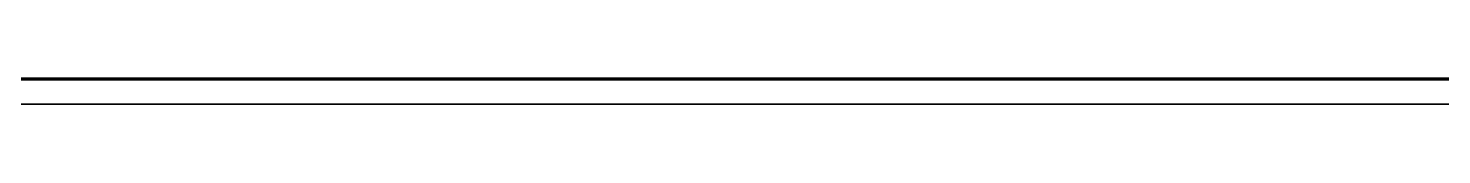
# Model space of a CAD drawing. Header units: millimetres. Extents: x 6 to 3615, y -854 to 0.
# Drawn here: x 1239.6 to 1524.6, y -851.3 to -846 of the extents above; entities that cross this region are included whole.
import ezdxf

# ---------------------------------------------------------------- set-up
doc = ezdxf.new("R2010")
doc.units = ezdxf.units.MM

msp = doc.modelspace()

# ---------------------------------------------------------------- linework, layer by layer
at = {"linetype": 'Continuous', "lineweight": 70}
msp.add_lwpolyline([(26.83, -846.11), (3610.09, -846.11)], dxfattribs=at)
at = {"linetype": 'Continuous', "lineweight": 13}
for points in [[(1234.13, -846.02), (3610.09, -846.02)], [(1234.13, -846.02), (3610.09, -846.02)], [(6.35, -851.33), (3615.48, -851.33)], [(1208.79, -851.22), (3615.27, -851.22)]]:
    msp.add_lwpolyline(points, dxfattribs=at)
at = {"linetype": 'Continuous', "lineweight": 30}
msp.add_lwpolyline([(1208.83, -851.17), (3615.15, -851.17)], dxfattribs=at)

doc.saveas('drawing.dxf')
